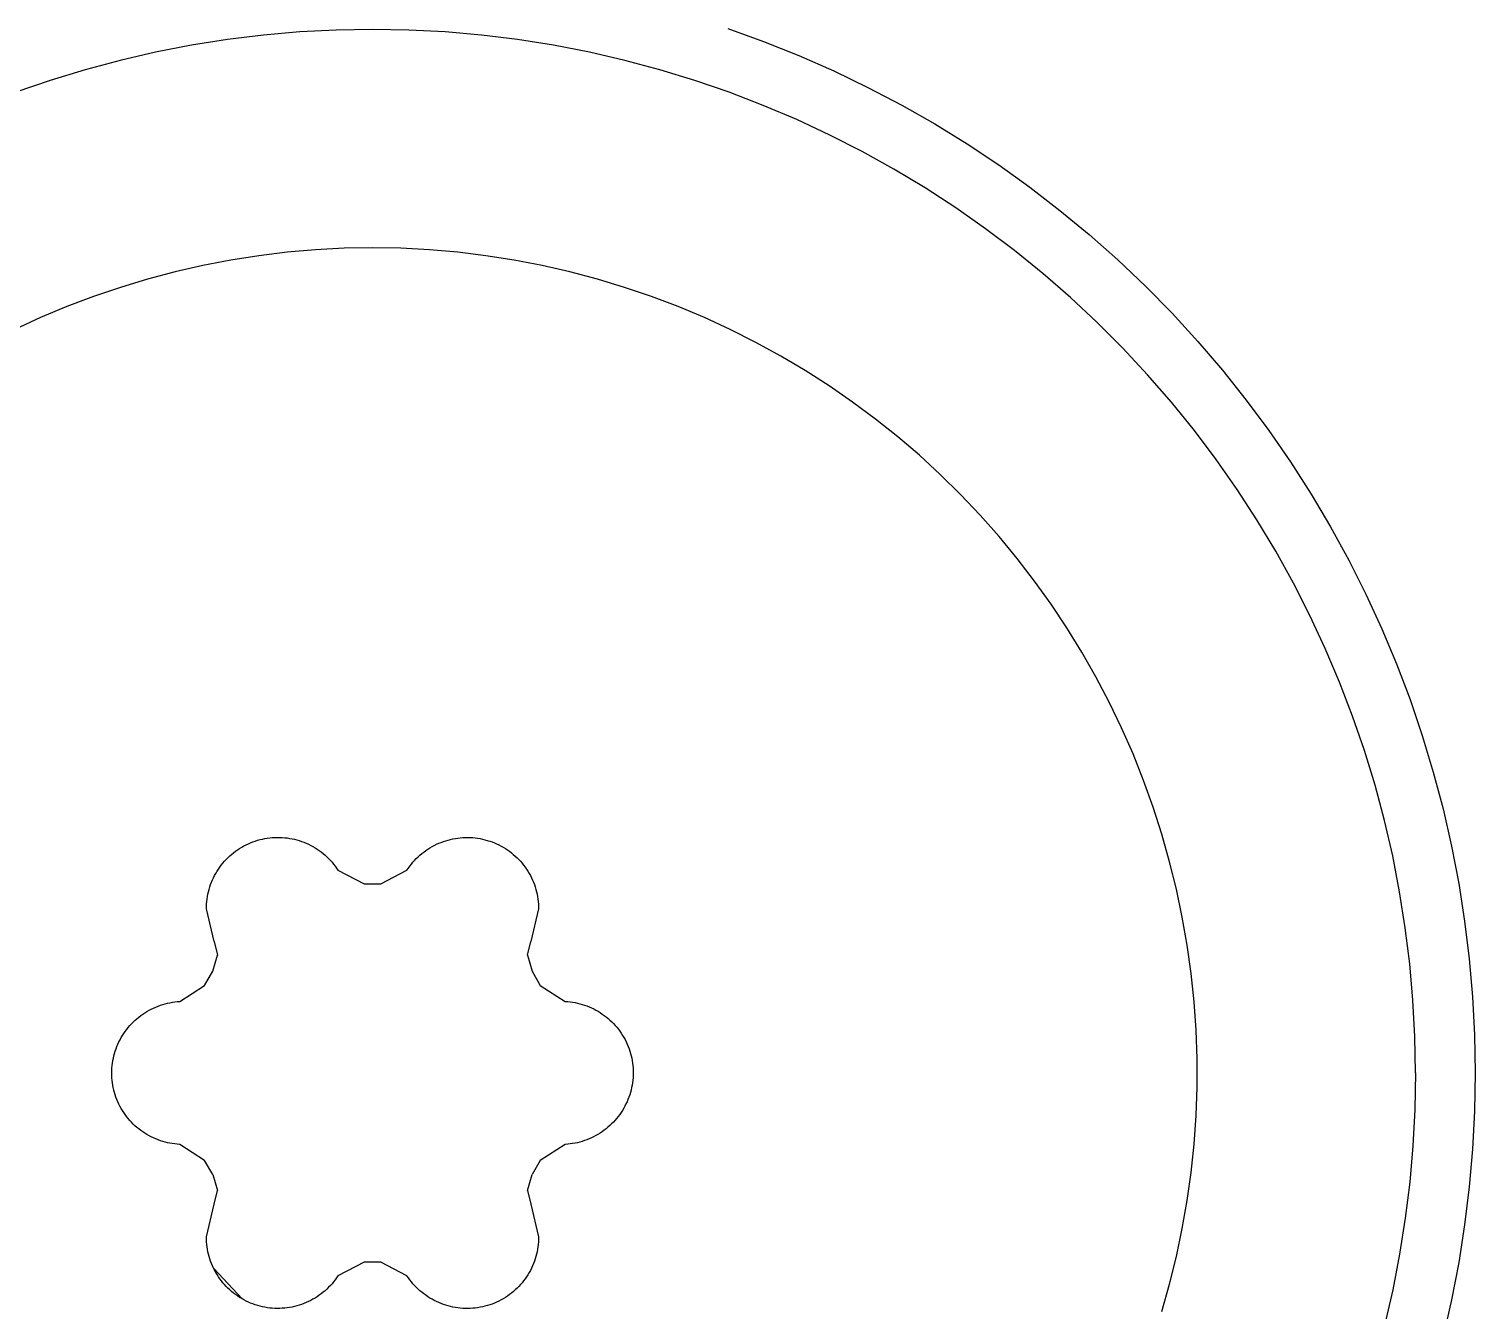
# Model space of a CAD drawing. Header units: millimetres. Extents: x -573 to 3430, y 0 to 3769.
# Drawn here: x 178.886 to 183.739, y 470.177 to 474.474 of the extents above; entities that cross this region are included whole.
import ezdxf

# ---------------------------------------------------------------- set-up
doc = ezdxf.new("R2010")
doc.units = ezdxf.units.MM
doc.layers.add('01 Basic thick', color=7, linetype='Continuous', lineweight=35)

msp = doc.modelspace()

# ---------------------------------------------------------------- linework, layer by layer
at = {"layer": '01 Basic thick', "lineweight": -3}
for p, q in [((179.9168, 474.4699, -368.0535), (179.7948, 474.4635, -368.0535)), ((180.039, 474.4721, -368.0535), (179.9168, 474.4699, -368.0535)), ((180.1611, 474.4699, -368.0535), (180.039, 474.4721, -368.0535)), ((180.2831, 474.4635, -368.0535), (180.1611, 474.4699, -368.0535)), ((181.2309, 474.475, -368.0535), (181.3511, 474.4318, -368.0535)), ((179.5519, 474.438, -368.0535), (179.4312, 474.4189, -368.0535)), ((179.6731, 474.4529, -368.0535), (179.5519, 474.438, -368.0535)), ((179.7948, 474.4635, -368.0535), (179.6731, 474.4529, -368.0535)), ((180.4048, 474.4529, -368.0535), (180.2831, 474.4635, -368.0535)), ((180.5261, 474.438, -368.0535), (180.4048, 474.4529, -368.0535)), ((180.6467, 474.4189, -368.0535), (180.5261, 474.438, -368.0535)), ((181.3511, 474.4318, -368.0535), (181.4697, 474.3844, -368.0535)), ((179.3113, 474.3956, -368.0535), (179.1923, 474.3681, -368.0535)), ((179.4312, 474.4189, -368.0535), (179.3113, 474.3956, -368.0535)), ((180.7667, 474.3956, -368.0535), (180.6467, 474.4189, -368.0535)), ((180.8857, 474.3681, -368.0535), (180.7667, 474.3956, -368.0535)), ((181.4697, 474.3844, -368.0535), (181.5866, 474.333, -368.0535)), ((179.0743, 474.3365, -368.0535), (178.9574, 474.3007, -368.0535)), ((179.1923, 474.3681, -368.0535), (179.0743, 474.3365, -368.0535)), ((181.0037, 474.3365, -368.0535), (180.8857, 474.3681, -368.0535)), ((181.1205, 474.3007, -368.0535), (181.0037, 474.3365, -368.0535)), ((181.5866, 474.333, -368.0535), (181.7017, 474.2776, -368.0535)), ((178.9574, 474.3007, -368.0535), (178.8419, 474.261, -368.0535)), ((181.236, 474.261, -368.0535), (181.1205, 474.3007, -368.0535)), ((181.7017, 474.2776, -368.0535), (181.8148, 474.2182, -368.0535)), ((181.3501, 474.2172, -368.0535), (181.236, 474.261, -368.0535)), ((181.4625, 474.1694, -368.0535), (181.3501, 474.2172, -368.0535)), ((181.8148, 474.2182, -368.0535), (181.9258, 474.155, -368.0535)), ((181.5733, 474.1178, -368.0535), (181.4625, 474.1694, -368.0535)), ((181.9258, 474.155, -368.0535), (182.0345, 474.088, -368.0535)), ((181.6821, 474.0623, -368.0535), (181.5733, 474.1178, -368.0535)), ((182.0345, 474.088, -368.0535), (182.1409, 474.0172, -368.0535)), ((181.789, 474.0031, -368.0535), (181.6821, 474.0623, -368.0535)), ((181.8937, 473.9402, -368.0535), (181.789, 474.0031, -368.0535)), ((182.1409, 474.0172, -368.0535), (182.2447, 473.9429, -368.0535)), ((181.9961, 473.8737, -368.0535), (181.8937, 473.9402, -368.0535)), ((182.2447, 473.9429, -368.0535), (182.3459, 473.8649, -368.0535)), ((182.0962, 473.8036, -368.0535), (181.9961, 473.8737, -368.0535)), ((182.3459, 473.8649, -368.0535), (182.4444, 473.7836, -368.0535)), ((182.1938, 473.7301, -368.0535), (182.0962, 473.8036, -368.0535)), ((182.4444, 473.7836, -368.0535), (182.54, 473.6989, -368.0535)), ((179.5637, 473.6983, -368.0535), (179.4699, 473.6803, -368.0535)), ((179.6581, 473.7131, -368.0535), (179.5637, 473.6983, -368.0535)), ((179.7529, 473.7246, -368.0535), (179.6581, 473.7131, -368.0535)), ((179.8481, 473.7328, -368.0535), (179.7529, 473.7246, -368.0535)), ((179.9435, 473.7378, -368.0535), (179.8481, 473.7328, -368.0535)), ((180.039, 473.7394, -368.0535), (179.9435, 473.7378, -368.0535)), ((180.1345, 473.7378, -368.0535), (180.039, 473.7394, -368.0535)), ((180.2299, 473.7328, -368.0535), (180.1345, 473.7378, -368.0535)), ((180.3251, 473.7246, -368.0535), (180.2299, 473.7328, -368.0535)), ((180.4199, 473.7131, -368.0535), (180.3251, 473.7246, -368.0535)), ((180.5143, 473.6983, -368.0535), (180.4199, 473.7131, -368.0535)), ((180.6081, 473.6803, -368.0535), (180.5143, 473.6983, -368.0535)), ((182.2887, 473.6532, -368.0535), (182.1938, 473.7301, -368.0535)), ((182.54, 473.6989, -368.0535), (182.6326, 473.6109, -368.0535)), ((179.3767, 473.659, -368.0535), (179.2844, 473.6345, -368.0535)), ((179.4699, 473.6803, -368.0535), (179.3767, 473.659, -368.0535)), ((180.7013, 473.659, -368.0535), (180.6081, 473.6803, -368.0535)), ((180.7936, 473.6345, -368.0535), (180.7013, 473.659, -368.0535)), ((182.3809, 473.573, -368.0535), (182.2887, 473.6532, -368.0535)), ((179.1929, 473.6069, -368.0535), (179.1025, 473.5761, -368.0535)), ((179.2844, 473.6345, -368.0535), (179.1929, 473.6069, -368.0535)), ((180.8851, 473.6069, -368.0535), (180.7936, 473.6345, -368.0535)), ((180.9755, 473.5761, -368.0535), (180.8851, 473.6069, -368.0535)), ((182.6326, 473.6109, -368.0535), (182.7222, 473.5198, -368.0535)), ((179.1025, 473.5761, -368.0535), (179.0132, 473.5423, -368.0535)), ((181.0648, 473.5423, -368.0535), (180.9755, 473.5761, -368.0535)), ((182.4702, 473.4897, -368.0535), (182.3809, 473.573, -368.0535)), ((178.9251, 473.5053, -368.0535), (178.8383, 473.4654, -368.0535)), ((179.0132, 473.5423, -368.0535), (178.9251, 473.5053, -368.0535)), ((181.1529, 473.5053, -368.0535), (181.0648, 473.5423, -368.0535)), ((181.2397, 473.4654, -368.0535), (181.1529, 473.5053, -368.0535)), ((182.7222, 473.5198, -368.0535), (182.8085, 473.4257, -368.0535)), ((181.325, 473.4224, -368.0535), (181.2397, 473.4654, -368.0535)), ((182.5566, 473.4033, -368.0535), (182.4702, 473.4897, -368.0535)), ((181.4088, 473.3766, -368.0535), (181.325, 473.4224, -368.0535)), ((182.6399, 473.314, -368.0535), (182.5566, 473.4033, -368.0535)), ((182.8085, 473.4257, -368.0535), (182.8916, 473.3287, -368.0535)), ((181.491, 473.3279, -368.0535), (181.4088, 473.3766, -368.0535)), ((181.5715, 473.2763, -368.0535), (181.491, 473.3279, -368.0535)), ((182.7201, 473.2218, -368.0535), (182.6399, 473.314, -368.0535)), ((182.8916, 473.3287, -368.0535), (182.9712, 473.2288, -368.0535)), ((181.6501, 473.2221, -368.0535), (181.5715, 473.2763, -368.0535)), ((181.7268, 473.1651, -368.0535), (181.6501, 473.2221, -368.0535)), ((182.797, 473.1268, -368.0535), (182.7201, 473.2218, -368.0535)), ((182.9712, 473.2288, -368.0535), (183.0473, 473.1262, -368.0535)), ((181.8015, 473.1056, -368.0535), (181.7268, 473.1651, -368.0535)), ((182.8705, 473.0293, -368.0535), (182.797, 473.1268, -368.0535)), ((183.0473, 473.1262, -368.0535), (183.1199, 473.0211, -368.0535)), ((181.8741, 473.0435, -368.0535), (181.8015, 473.1056, -368.0535)), ((181.9445, 472.9789, -368.0535), (181.8741, 473.0435, -368.0535)), ((182.9406, 472.9292, -368.0535), (182.8705, 473.0293, -368.0535)), ((183.1199, 473.0211, -368.0535), (183.1888, 472.9135, -368.0535)), ((182.0126, 472.9119, -368.0535), (181.9445, 472.9789, -368.0535)), ((183.0071, 472.8268, -368.0535), (182.9406, 472.9292, -368.0535)), ((182.0784, 472.8426, -368.0535), (182.0126, 472.9119, -368.0535)), ((183.1888, 472.9135, -368.0535), (183.2539, 472.8037, -368.0535)), ((182.1417, 472.7711, -368.0535), (182.0784, 472.8426, -368.0535)), ((183.07, 472.722, -368.0535), (183.0071, 472.8268, -368.0535)), ((182.2026, 472.6975, -368.0535), (182.1417, 472.7711, -368.0535)), ((183.2539, 472.8037, -368.0535), (183.3152, 472.6916, -368.0535)), ((183.1293, 472.6152, -368.0535), (183.07, 472.722, -368.0535)), ((182.2608, 472.6218, -368.0535), (182.2026, 472.6975, -368.0535)), ((183.3152, 472.6916, -368.0535), (183.3726, 472.5775, -368.0535)), ((182.3165, 472.5441, -368.0535), (182.2608, 472.6218, -368.0535)), ((183.1847, 472.5063, -368.0535), (183.1293, 472.6152, -368.0535)), ((183.3726, 472.5775, -368.0535), (183.426, 472.4615, -368.0535)), ((182.3694, 472.4646, -368.0535), (182.3165, 472.5441, -368.0535)), ((183.2364, 472.3956, -368.0535), (183.1847, 472.5063, -368.0535)), ((182.4195, 472.3832, -368.0535), (182.3694, 472.4646, -368.0535)), ((183.426, 472.4615, -368.0535), (183.4754, 472.3437, -368.0535)), ((182.4668, 472.3002, -368.0535), (182.4195, 472.3832, -368.0535)), ((183.2841, 472.2832, -368.0535), (183.2364, 472.3956, -368.0535)), ((183.4754, 472.3437, -368.0535), (183.5207, 472.2242, -368.0535)), ((182.5112, 472.2156, -368.0535), (182.4668, 472.3002, -368.0535)), ((183.3279, 472.1691, -368.0535), (183.2841, 472.2832, -368.0535)), ((182.5526, 472.1296, -368.0535), (182.5112, 472.2156, -368.0535)), ((183.5207, 472.2242, -368.0535), (183.5619, 472.1033, -368.0535)), ((183.3676, 472.0536, -368.0535), (183.3279, 472.1691, -368.0535)), ((182.5911, 472.0421, -368.0535), (182.5526, 472.1296, -368.0535)), ((183.5619, 472.1033, -368.0535), (183.5988, 471.981, -368.0535)), ((182.6265, 471.9534, -368.0535), (182.5911, 472.0421, -368.0535)), ((183.4034, 471.9368, -368.0535), (183.3676, 472.0536, -368.0535)), ((182.6588, 471.8635, -368.0535), (182.6265, 471.9534, -368.0535)), ((183.5988, 471.981, -368.0535), (183.6315, 471.8576, -368.0535)), ((183.435, 471.8188, -368.0535), (183.4034, 471.9368, -368.0535)), ((182.688, 471.7725, -368.0535), (182.6588, 471.8635, -368.0535)), ((183.6315, 471.8576, -368.0535), (183.6599, 471.733, -368.0535)), ((183.4625, 471.6998, -368.0535), (183.435, 471.8188, -368.0535)), ((179.6456, 471.7499, -368.0535), (179.6536, 471.7524, -368.0535)), ((179.6536, 471.7524, -368.0535), (179.6616, 471.7546, -368.0535)), ((179.6616, 471.7546, -368.0535), (179.6697, 471.7565, -368.0535)), ((179.6697, 471.7565, -368.0535), (179.6779, 471.7582, -368.0535)), ((179.6779, 471.7582, -368.0535), (179.6861, 471.7596, -368.0535)), ((179.6861, 471.7596, -368.0535), (179.6944, 471.7606, -368.0535)), ((179.6944, 471.7606, -368.0535), (179.7027, 471.7614, -368.0535)), ((179.7027, 471.7614, -368.0535), (179.711, 471.7619, -368.0535)), ((179.711, 471.7619, -368.0535), (179.7193, 471.7622, -368.0535)), ((179.7193, 471.7622, -368.0535), (179.7277, 471.7621, -368.0535)), ((179.7277, 471.7621, -368.0535), (179.736, 471.7617, -368.0535)), ((179.736, 471.7617, -368.0535), (179.7443, 471.7611, -368.0535)), ((179.7443, 471.7611, -368.0535), (179.7526, 471.7601, -368.0535)), ((179.7526, 471.7601, -368.0535), (179.7608, 471.7589, -368.0535)), ((179.7608, 471.7589, -368.0535), (179.769, 471.7574, -368.0535)), ((179.769, 471.7574, -368.0535), (179.7772, 471.7556, -368.0535)), ((179.7772, 471.7556, -368.0535), (179.7852, 471.7535, -368.0535)), ((179.7852, 471.7535, -368.0535), (179.7932, 471.7512, -368.0535)), ((179.7932, 471.7512, -368.0535), (179.8011, 471.7485, -368.0535)), ((180.2769, 471.7484, -368.0535), (180.2848, 471.751, -368.0535)), ((180.2848, 471.751, -368.0535), (180.2928, 471.7533, -368.0535)), ((180.2928, 471.7533, -368.0535), (180.3008, 471.7554, -368.0535)), ((180.3008, 471.7554, -368.0535), (180.309, 471.7572, -368.0535)), ((180.309, 471.7572, -368.0535), (180.3172, 471.7587, -368.0535)), ((180.3172, 471.7587, -368.0535), (180.3254, 471.7599, -368.0535)), ((180.3254, 471.7599, -368.0535), (180.3337, 471.7609, -368.0535)), ((180.3337, 471.7609, -368.0535), (180.342, 471.7615, -368.0535)), ((180.342, 471.7615, -368.0535), (180.3503, 471.7619, -368.0535)), ((180.3503, 471.7619, -368.0535), (180.3586, 471.7619, -368.0535)), ((180.3586, 471.7619, -368.0535), (180.367, 471.7617, -368.0535)), ((180.367, 471.7617, -368.0535), (180.3753, 471.7612, -368.0535)), ((180.3753, 471.7612, -368.0535), (180.3836, 471.7604, -368.0535)), ((180.3836, 471.7604, -368.0535), (180.3918, 471.7593, -368.0535)), ((180.3918, 471.7593, -368.0535), (180.4, 471.758, -368.0535)), ((180.4, 471.758, -368.0535), (180.4082, 471.7563, -368.0535)), ((180.4082, 471.7563, -368.0535), (180.4163, 471.7544, -368.0535)), ((180.4163, 471.7544, -368.0535), (180.4243, 471.7522, -368.0535)), ((180.4243, 471.7522, -368.0535), (180.4323, 471.7497, -368.0535)), ((182.7141, 471.6806, -368.0535), (182.688, 471.7725, -368.0535)), ((179.56, 471.6997, -368.0535), (179.5662, 471.7052, -368.0535)), ((179.5662, 471.7052, -368.0535), (179.5727, 471.7105, -368.0535)), ((179.5727, 471.7105, -368.0535), (179.5793, 471.7155, -368.0535)), ((179.5793, 471.7155, -368.0535), (179.5861, 471.7204, -368.0535)), ((179.5861, 471.7204, -368.0535), (179.5931, 471.7249, -368.0535)), ((179.5931, 471.7249, -368.0535), (179.6002, 471.7293, -368.0535)), ((179.6002, 471.7293, -368.0535), (179.6074, 471.7334, -368.0535)), ((179.6074, 471.7334, -368.0535), (179.6148, 471.7372, -368.0535)), ((179.6148, 471.7372, -368.0535), (179.6224, 471.7408, -368.0535)), ((179.6224, 471.7408, -368.0535), (179.63, 471.7441, -368.0535)), ((179.63, 471.7441, -368.0535), (179.6378, 471.7471, -368.0535)), ((179.6378, 471.7471, -368.0535), (179.6456, 471.7499, -368.0535)), ((179.8011, 471.7485, -368.0535), (179.8089, 471.7456, -368.0535)), ((179.8089, 471.7456, -368.0535), (179.8166, 471.7425, -368.0535)), ((179.8166, 471.7425, -368.0535), (179.8242, 471.739, -368.0535)), ((179.8242, 471.739, -368.0535), (179.8317, 471.7353, -368.0535)), ((179.8317, 471.7353, -368.0535), (179.839, 471.7314, -368.0535)), ((179.839, 471.7314, -368.0535), (179.8462, 471.7272, -368.0535)), ((179.8462, 471.7272, -368.0535), (179.8533, 471.7227, -368.0535)), ((179.8533, 471.7227, -368.0535), (179.8601, 471.718, -368.0535)), ((179.8601, 471.718, -368.0535), (179.8669, 471.7131, -368.0535)), ((179.8669, 471.7131, -368.0535), (179.8734, 471.7079, -368.0535)), ((179.8734, 471.7079, -368.0535), (179.8798, 471.7025, -368.0535)), ((179.8798, 471.7025, -368.0535), (179.8859, 471.6969, -368.0535)), ((180.1921, 471.6968, -368.0535), (180.1983, 471.7024, -368.0535)), ((180.1983, 471.7024, -368.0535), (180.2046, 471.7078, -368.0535)), ((180.2046, 471.7078, -368.0535), (180.2111, 471.713, -368.0535)), ((180.2111, 471.713, -368.0535), (180.2179, 471.7179, -368.0535)), ((180.2179, 471.7179, -368.0535), (180.2247, 471.7226, -368.0535)), ((180.2247, 471.7226, -368.0535), (180.2318, 471.727, -368.0535)), ((180.2318, 471.727, -368.0535), (180.239, 471.7312, -368.0535)), ((180.239, 471.7312, -368.0535), (180.2463, 471.7352, -368.0535)), ((180.2463, 471.7352, -368.0535), (180.2538, 471.7389, -368.0535)), ((180.2538, 471.7389, -368.0535), (180.2614, 471.7423, -368.0535)), ((180.2614, 471.7423, -368.0535), (180.2691, 471.7455, -368.0535)), ((180.2691, 471.7455, -368.0535), (180.2769, 471.7484, -368.0535)), ((180.4323, 471.7497, -368.0535), (180.4401, 471.7469, -368.0535)), ((180.4401, 471.7469, -368.0535), (180.4479, 471.7439, -368.0535)), ((180.4479, 471.7439, -368.0535), (180.4555, 471.7406, -368.0535)), ((180.4555, 471.7406, -368.0535), (180.463, 471.737, -368.0535)), ((180.463, 471.737, -368.0535), (180.4704, 471.7332, -368.0535)), ((180.4704, 471.7332, -368.0535), (180.4777, 471.7291, -368.0535)), ((180.4777, 471.7291, -368.0535), (180.4848, 471.7248, -368.0535)), ((180.4848, 471.7248, -368.0535), (180.4918, 471.7202, -368.0535)), ((180.4918, 471.7202, -368.0535), (180.4986, 471.7154, -368.0535)), ((180.4986, 471.7154, -368.0535), (180.5052, 471.7103, -368.0535)), ((180.5052, 471.7103, -368.0535), (180.5116, 471.705, -368.0535)), ((180.5116, 471.705, -368.0535), (180.5179, 471.6996, -368.0535)), ((183.6599, 471.733, -368.0535), (183.684, 471.6076, -368.0535)), ((179.5175, 471.6486, -368.0535), (179.522, 471.6556, -368.0535)), ((179.522, 471.6556, -368.0535), (179.5267, 471.6625, -368.0535)), ((179.5267, 471.6625, -368.0535), (179.5317, 471.6691, -368.0535)), ((179.5317, 471.6691, -368.0535), (179.5369, 471.6756, -368.0535)), ((179.5369, 471.6756, -368.0535), (179.5424, 471.682, -368.0535)), ((179.5424, 471.682, -368.0535), (179.548, 471.6881, -368.0535)), ((179.548, 471.6881, -368.0535), (179.5539, 471.694, -368.0535)), ((179.5539, 471.694, -368.0535), (179.56, 471.6997, -368.0535)), ((179.8859, 471.6969, -368.0535), (179.8919, 471.6911, -368.0535)), ((179.8919, 471.6911, -368.0535), (179.8976, 471.6851, -368.0535)), ((179.8976, 471.6851, -368.0535), (179.9032, 471.6788, -368.0535)), ((179.9032, 471.6788, -368.0535), (179.9085, 471.6724, -368.0535)), ((179.9085, 471.6724, -368.0535), (179.9136, 471.6658, -368.0535)), ((179.9136, 471.6658, -368.0535), (179.9185, 471.6591, -368.0535)), ((179.9185, 471.6591, -368.0535), (179.9231, 471.6522, -368.0535)), ((180.1548, 471.6522, -368.0535), (180.1595, 471.6591, -368.0535)), ((180.1595, 471.6591, -368.0535), (180.1644, 471.6658, -368.0535)), ((180.1644, 471.6658, -368.0535), (180.1695, 471.6724, -368.0535)), ((180.1695, 471.6724, -368.0535), (180.1748, 471.6788, -368.0535)), ((180.1748, 471.6788, -368.0535), (180.1804, 471.685, -368.0535)), ((180.1804, 471.685, -368.0535), (180.1861, 471.691, -368.0535)), ((180.1861, 471.691, -368.0535), (180.1921, 471.6968, -368.0535)), ((180.5179, 471.6996, -368.0535), (180.524, 471.6938, -368.0535)), ((180.524, 471.6938, -368.0535), (180.5298, 471.6879, -368.0535)), ((180.5298, 471.6879, -368.0535), (180.5355, 471.6818, -368.0535)), ((180.5355, 471.6818, -368.0535), (180.5409, 471.6755, -368.0535)), ((180.5409, 471.6755, -368.0535), (180.5461, 471.669, -368.0535)), ((180.5461, 471.669, -368.0535), (180.5511, 471.6623, -368.0535)), ((180.5511, 471.6623, -368.0535), (180.5559, 471.6555, -368.0535)), ((180.5559, 471.6555, -368.0535), (180.5604, 471.6485, -368.0535)), ((182.7369, 471.5879, -368.0535), (182.7141, 471.6806, -368.0535)), ((183.4858, 471.5798, -368.0535), (183.4625, 471.6998, -368.0535)), ((179.4957, 471.6037, -368.0535), (179.4987, 471.6115, -368.0535)), ((179.4987, 471.6115, -368.0535), (179.5019, 471.6192, -368.0535)), ((179.5019, 471.6192, -368.0535), (179.5054, 471.6267, -368.0535)), ((179.5054, 471.6267, -368.0535), (179.5092, 471.6342, -368.0535)), ((179.5092, 471.6342, -368.0535), (179.5132, 471.6415, -368.0535)), ((179.5132, 471.6415, -368.0535), (179.5175, 471.6486, -368.0535)), ((179.9231, 471.6522, -368.0535), (180.0115, 471.6065, -368.0535)), ((180.0115, 471.6065, -368.0535), (180.0665, 471.6065, -368.0535)), ((180.0665, 471.6065, -368.0535), (180.1548, 471.6522, -368.0535)), ((180.5604, 471.6485, -368.0535), (180.5647, 471.6414, -368.0535)), ((180.5647, 471.6414, -368.0535), (180.5687, 471.6341, -368.0535)), ((180.5687, 471.6341, -368.0535), (180.5725, 471.6266, -368.0535)), ((180.5725, 471.6266, -368.0535), (180.576, 471.6191, -368.0535)), ((180.576, 471.6191, -368.0535), (180.5792, 471.6114, -368.0535)), ((180.5792, 471.6114, -368.0535), (180.5822, 471.6036, -368.0535)), ((183.684, 471.6076, -368.0535), (183.7038, 471.4814, -368.0535)), ((179.4838, 471.5552, -368.0535), (179.4851, 471.5635, -368.0535)), ((179.4851, 471.5635, -368.0535), (179.4866, 471.5716, -368.0535)), ((179.4866, 471.5716, -368.0535), (179.4885, 471.5798, -368.0535)), ((179.4885, 471.5798, -368.0535), (179.4906, 471.5878, -368.0535)), ((179.4906, 471.5878, -368.0535), (179.493, 471.5958, -368.0535)), ((179.493, 471.5958, -368.0535), (179.4957, 471.6037, -368.0535)), ((180.5822, 471.6036, -368.0535), (180.5849, 471.5957, -368.0535)), ((180.5849, 471.5957, -368.0535), (180.5873, 471.5878, -368.0535)), ((180.5873, 471.5878, -368.0535), (180.5894, 471.5797, -368.0535)), ((180.5894, 471.5797, -368.0535), (180.5913, 471.5716, -368.0535)), ((180.5913, 471.5716, -368.0535), (180.5929, 471.5634, -368.0535)), ((180.5929, 471.5634, -368.0535), (180.5942, 471.5552, -368.0535)), ((182.7566, 471.4944, -368.0535), (182.7369, 471.5879, -368.0535)), ((183.5049, 471.4592, -368.0535), (183.4858, 471.5798, -368.0535)), ((179.4815, 471.522, -368.0535), (179.4816, 471.5303, -368.0535)), ((179.508, 471.4124, -368.0535), (179.4815, 471.522, -368.0535)), ((179.4816, 471.5303, -368.0535), (179.4821, 471.5387, -368.0535)), ((179.4821, 471.5387, -368.0535), (179.4828, 471.547, -368.0535)), ((179.4828, 471.547, -368.0535), (179.4838, 471.5552, -368.0535)), ((180.5965, 471.522, -368.0535), (180.57, 471.4124, -368.0535)), ((180.5942, 471.5552, -368.0535), (180.5952, 471.5469, -368.0535)), ((180.5952, 471.5469, -368.0535), (180.5959, 471.5386, -368.0535)), ((180.5959, 471.5386, -368.0535), (180.5963, 471.5303, -368.0535)), ((180.5963, 471.5303, -368.0535), (180.5965, 471.522, -368.0535)), ((182.773, 471.4003, -368.0535), (182.7566, 471.4944, -368.0535)), ((183.7038, 471.4814, -368.0535), (183.7192, 471.3546, -368.0535)), ((179.508, 471.4124, -368.0535), (179.519, 471.3668, -368.0535)), ((180.559, 471.3668, -368.0535), (180.57, 471.4124, -368.0535)), ((183.5198, 471.3379, -368.0535), (183.5049, 471.4592, -368.0535)), ((179.5033, 471.3131, -368.0535), (179.519, 471.3668, -368.0535)), ((180.559, 471.3668, -368.0535), (180.5746, 471.3131, -368.0535)), ((182.7862, 471.3056, -368.0535), (182.773, 471.4003, -368.0535)), ((183.5305, 471.2162, -368.0535), (183.5198, 471.3379, -368.0535)), ((183.7192, 471.3546, -368.0535), (183.7302, 471.2274, -368.0535)), ((179.3921, 471.2118, -368.0535), (179.4758, 471.2655, -368.0535)), ((179.4758, 471.2655, -368.0535), (179.5033, 471.3131, -368.0535)), ((180.5746, 471.3131, -368.0535), (180.6022, 471.2655, -368.0535)), ((180.6022, 471.2655, -368.0535), (180.6859, 471.2118, -368.0535)), ((182.796, 471.2106, -368.0535), (182.7862, 471.3056, -368.0535)), ((183.7302, 471.2274, -368.0535), (183.7368, 471.0998, -368.0535)), ((179.2616, 471.1645, -368.0535), (179.2683, 471.1693, -368.0535)), ((179.2683, 471.1693, -368.0535), (179.2752, 471.1739, -368.0535)), ((179.2752, 471.1739, -368.0535), (179.2823, 471.1782, -368.0535)), ((179.2823, 471.1782, -368.0535), (179.2895, 471.1823, -368.0535)), ((179.2895, 471.1823, -368.0535), (179.2968, 471.1862, -368.0535)), ((179.2968, 471.1862, -368.0535), (179.3042, 471.1898, -368.0535)), ((179.3042, 471.1898, -368.0535), (179.3118, 471.1932, -368.0535)), ((179.3118, 471.1932, -368.0535), (179.3195, 471.1962, -368.0535)), ((179.3195, 471.1962, -368.0535), (179.3273, 471.1991, -368.0535)), ((179.3273, 471.1991, -368.0535), (179.3352, 471.2016, -368.0535)), ((179.3352, 471.2016, -368.0535), (179.3431, 471.2039, -368.0535)), ((179.3431, 471.2039, -368.0535), (179.3512, 471.2059, -368.0535)), ((179.3512, 471.2059, -368.0535), (179.3593, 471.2076, -368.0535)), ((179.3593, 471.2076, -368.0535), (179.3674, 471.2091, -368.0535)), ((179.3674, 471.2091, -368.0535), (179.3756, 471.2103, -368.0535)), ((179.3756, 471.2103, -368.0535), (179.3838, 471.2112, -368.0535)), ((179.3838, 471.2112, -368.0535), (179.3921, 471.2118, -368.0535)), ((180.6859, 471.2118, -368.0535), (180.6942, 471.2112, -368.0535)), ((180.6942, 471.2112, -368.0535), (180.7024, 471.2104, -368.0535)), ((180.7024, 471.2104, -368.0535), (180.7106, 471.2092, -368.0535)), ((180.7106, 471.2092, -368.0535), (180.7188, 471.2078, -368.0535)), ((180.7188, 471.2078, -368.0535), (180.7269, 471.2061, -368.0535)), ((180.7269, 471.2061, -368.0535), (180.735, 471.2042, -368.0535)), ((180.735, 471.2042, -368.0535), (180.743, 471.2019, -368.0535)), ((180.743, 471.2019, -368.0535), (180.7509, 471.1994, -368.0535)), ((180.7509, 471.1994, -368.0535), (180.7587, 471.1966, -368.0535)), ((180.7587, 471.1966, -368.0535), (180.7664, 471.1935, -368.0535)), ((180.7664, 471.1935, -368.0535), (180.774, 471.1902, -368.0535)), ((180.774, 471.1902, -368.0535), (180.7815, 471.1866, -368.0535)), ((180.7815, 471.1866, -368.0535), (180.7888, 471.1828, -368.0535)), ((180.7888, 471.1828, -368.0535), (180.796, 471.1787, -368.0535)), ((180.796, 471.1787, -368.0535), (180.8031, 471.1743, -368.0535)), ((180.8031, 471.1743, -368.0535), (180.81, 471.1697, -368.0535)), ((180.81, 471.1697, -368.0535), (180.8168, 471.1649, -368.0535)), ((182.8026, 471.1153, -368.0535), (182.796, 471.2106, -368.0535)), ((183.5369, 471.0942, -368.0535), (183.5305, 471.2162, -368.0535)), ((179.2145, 471.1182, -368.0535), (179.2196, 471.1247, -368.0535)), ((179.2196, 471.1247, -368.0535), (179.225, 471.1309, -368.0535)), ((179.225, 471.1309, -368.0535), (179.2306, 471.137, -368.0535)), ((179.2306, 471.137, -368.0535), (179.2364, 471.1429, -368.0535)), ((179.2364, 471.1429, -368.0535), (179.2424, 471.1486, -368.0535)), ((179.2424, 471.1486, -368.0535), (179.2486, 471.1541, -368.0535)), ((179.2486, 471.1541, -368.0535), (179.255, 471.1594, -368.0535)), ((179.255, 471.1594, -368.0535), (179.2616, 471.1645, -368.0535)), ((180.8168, 471.1649, -368.0535), (180.8233, 471.1599, -368.0535)), ((180.8233, 471.1599, -368.0535), (180.8297, 471.1546, -368.0535)), ((180.8297, 471.1546, -368.0535), (180.836, 471.1491, -368.0535)), ((180.836, 471.1491, -368.0535), (180.842, 471.1434, -368.0535)), ((180.842, 471.1434, -368.0535), (180.8478, 471.1375, -368.0535)), ((180.8478, 471.1375, -368.0535), (180.8534, 471.1314, -368.0535)), ((180.8534, 471.1314, -368.0535), (180.8588, 471.1251, -368.0535)), ((180.8588, 471.1251, -368.0535), (180.864, 471.1186, -368.0535)), ((179.1848, 471.0685, -368.0535), (179.1883, 471.076, -368.0535)), ((179.1883, 471.076, -368.0535), (179.1921, 471.0834, -368.0535)), ((179.1921, 471.0834, -368.0535), (179.1961, 471.0907, -368.0535)), ((179.1961, 471.0907, -368.0535), (179.2003, 471.0978, -368.0535)), ((179.2003, 471.0978, -368.0535), (179.2048, 471.1048, -368.0535)), ((179.2048, 471.1048, -368.0535), (179.2095, 471.1116, -368.0535)), ((179.2095, 471.1116, -368.0535), (179.2145, 471.1182, -368.0535)), ((180.864, 471.1186, -368.0535), (180.869, 471.1119, -368.0535)), ((180.869, 471.1119, -368.0535), (180.8737, 471.1051, -368.0535)), ((180.8737, 471.1051, -368.0535), (180.8782, 471.0981, -368.0535)), ((180.8782, 471.0981, -368.0535), (180.8824, 471.091, -368.0535)), ((180.8824, 471.091, -368.0535), (180.8864, 471.0837, -368.0535)), ((180.8864, 471.0837, -368.0535), (180.8901, 471.0763, -368.0535)), ((180.8901, 471.0763, -368.0535), (180.8936, 471.0688, -368.0535)), ((182.8059, 471.0198, -368.0535), (182.8026, 471.1153, -368.0535)), ((183.539, 470.9721, -368.0535), (183.5369, 471.0942, -368.0535)), ((183.7368, 471.0998, -368.0535), (183.739, 470.9721, -368.0535)), ((179.1694, 471.0214, -368.0535), (179.1713, 471.0294, -368.0535)), ((179.1713, 471.0294, -368.0535), (179.1735, 471.0374, -368.0535)), ((179.1735, 471.0374, -368.0535), (179.1759, 471.0454, -368.0535)), ((179.1759, 471.0454, -368.0535), (179.1786, 471.0532, -368.0535)), ((179.1786, 471.0532, -368.0535), (179.1816, 471.0609, -368.0535)), ((179.1816, 471.0609, -368.0535), (179.1848, 471.0685, -368.0535)), ((180.8936, 471.0688, -368.0535), (180.8968, 471.0611, -368.0535)), ((180.8968, 471.0611, -368.0535), (180.8998, 471.0534, -368.0535)), ((180.8998, 471.0534, -368.0535), (180.9024, 471.0455, -368.0535)), ((180.9024, 471.0455, -368.0535), (180.9048, 471.0376, -368.0535)), ((180.9048, 471.0376, -368.0535), (180.907, 471.0296, -368.0535)), ((180.907, 471.0296, -368.0535), (180.9088, 471.0215, -368.0535)), ((179.164, 470.9721, -368.0535), (179.1642, 470.9804, -368.0535)), ((179.1642, 470.9804, -368.0535), (179.1647, 470.9886, -368.0535)), ((179.1647, 470.9886, -368.0535), (179.1654, 470.9969, -368.0535)), ((179.1654, 470.9969, -368.0535), (179.1665, 471.0051, -368.0535)), ((179.1665, 471.0051, -368.0535), (179.1678, 471.0133, -368.0535)), ((179.1678, 471.0133, -368.0535), (179.1694, 471.0214, -368.0535)), ((180.9088, 471.0215, -368.0535), (180.9104, 471.0133, -368.0535)), ((180.9104, 471.0133, -368.0535), (180.9117, 471.0052, -368.0535)), ((180.9117, 471.0052, -368.0535), (180.9127, 470.9969, -368.0535)), ((180.9127, 470.9969, -368.0535), (180.9134, 470.9887, -368.0535)), ((180.9134, 470.9887, -368.0535), (180.9138, 470.9804, -368.0535)), ((180.9138, 470.9804, -368.0535), (180.914, 470.9721, -368.0535)), ((182.8059, 470.9243, -368.0535), (182.8059, 471.0198, -368.0535)), ((179.1641, 470.9638, -368.0535), (179.164, 470.9721, -368.0535)), ((179.1646, 470.9555, -368.0535), (179.1641, 470.9638, -368.0535)), ((179.1653, 470.9472, -368.0535), (179.1646, 470.9555, -368.0535)), ((179.1663, 470.939, -368.0535), (179.1653, 470.9472, -368.0535)), ((179.1676, 470.9308, -368.0535), (179.1663, 470.939, -368.0535)), ((179.1692, 470.9227, -368.0535), (179.1676, 470.9308, -368.0535)), ((180.9102, 470.9309, -368.0535), (180.9085, 470.9228, -368.0535)), ((180.9115, 470.9391, -368.0535), (180.9102, 470.9309, -368.0535)), ((180.9125, 470.9473, -368.0535), (180.9115, 470.9391, -368.0535)), ((180.9133, 470.9555, -368.0535), (180.9125, 470.9473, -368.0535)), ((180.9138, 470.9638, -368.0535), (180.9133, 470.9555, -368.0535)), ((180.914, 470.9721, -368.0535), (180.9138, 470.9638, -368.0535)), ((183.539, 470.9721, -368.0535), (183.5369, 470.8499, -368.0535)), ((183.739, 470.9721, -368.0535), (183.7368, 470.8444, -368.0535)), ((179.171, 470.9146, -368.0535), (179.1692, 470.9227, -368.0535)), ((179.1731, 470.9066, -368.0535), (179.171, 470.9146, -368.0535)), ((179.1755, 470.8986, -368.0535), (179.1731, 470.9066, -368.0535)), ((179.1782, 470.8908, -368.0535), (179.1755, 470.8986, -368.0535)), ((179.1812, 470.883, -368.0535), (179.1782, 470.8908, -368.0535)), ((179.1844, 470.8754, -368.0535), (179.1812, 470.883, -368.0535)), ((180.8964, 470.8832, -368.0535), (180.8932, 470.8756, -368.0535)), ((180.8994, 470.891, -368.0535), (180.8964, 470.8832, -368.0535)), ((180.9021, 470.8988, -368.0535), (180.8994, 470.891, -368.0535)), ((180.9045, 470.9067, -368.0535), (180.9021, 470.8988, -368.0535)), ((180.9067, 470.9147, -368.0535), (180.9045, 470.9067, -368.0535)), ((180.9085, 470.9228, -368.0535), (180.9067, 470.9147, -368.0535)), ((182.8026, 470.8288, -368.0535), (182.8059, 470.9243, -368.0535)), ((179.1879, 470.8678, -368.0535), (179.1844, 470.8754, -368.0535)), ((179.1916, 470.8604, -368.0535), (179.1879, 470.8678, -368.0535)), ((179.1956, 470.8531, -368.0535), (179.1916, 470.8604, -368.0535)), ((179.1998, 470.846, -368.0535), (179.1956, 470.8531, -368.0535)), ((179.2043, 470.839, -368.0535), (179.1998, 470.846, -368.0535)), ((179.209, 470.8322, -368.0535), (179.2043, 470.839, -368.0535)), ((179.214, 470.8256, -368.0535), (179.209, 470.8322, -368.0535)), ((180.8685, 470.8326, -368.0535), (180.8635, 470.8259, -368.0535)), ((180.8732, 470.8394, -368.0535), (180.8685, 470.8326, -368.0535)), ((180.8777, 470.8464, -368.0535), (180.8732, 470.8394, -368.0535)), ((180.8819, 470.8535, -368.0535), (180.8777, 470.8464, -368.0535)), ((180.8859, 470.8607, -368.0535), (180.8819, 470.8535, -368.0535)), ((180.8897, 470.8681, -368.0535), (180.8859, 470.8607, -368.0535)), ((180.8932, 470.8756, -368.0535), (180.8897, 470.8681, -368.0535)), ((182.796, 470.7335, -368.0535), (182.8026, 470.8288, -368.0535)), ((183.5369, 470.8499, -368.0535), (183.5305, 470.7279, -368.0535)), ((183.7368, 470.8444, -368.0535), (183.7302, 470.7168, -368.0535)), ((179.2192, 470.8191, -368.0535), (179.214, 470.8256, -368.0535)), ((179.2246, 470.8128, -368.0535), (179.2192, 470.8191, -368.0535)), ((179.2302, 470.8067, -368.0535), (179.2246, 470.8128, -368.0535)), ((179.236, 470.8008, -368.0535), (179.2302, 470.8067, -368.0535)), ((179.242, 470.7951, -368.0535), (179.236, 470.8008, -368.0535)), ((179.2482, 470.7896, -368.0535), (179.242, 470.7951, -368.0535)), ((179.2546, 470.7843, -368.0535), (179.2482, 470.7896, -368.0535)), ((179.2612, 470.7792, -368.0535), (179.2546, 470.7843, -368.0535)), ((180.8229, 470.7847, -368.0535), (180.8164, 470.7797, -368.0535)), ((180.8293, 470.79, -368.0535), (180.8229, 470.7847, -368.0535)), ((180.8355, 470.7955, -368.0535), (180.8293, 470.79, -368.0535)), ((180.8415, 470.8012, -368.0535), (180.8355, 470.7955, -368.0535)), ((180.8473, 470.8071, -368.0535), (180.8415, 470.8012, -368.0535)), ((180.853, 470.8132, -368.0535), (180.8473, 470.8071, -368.0535)), ((180.8583, 470.8195, -368.0535), (180.853, 470.8132, -368.0535)), ((180.8635, 470.8259, -368.0535), (180.8583, 470.8195, -368.0535)), ((179.268, 470.7744, -368.0535), (179.2612, 470.7792, -368.0535)), ((179.2749, 470.7698, -368.0535), (179.268, 470.7744, -368.0535)), ((179.2819, 470.7655, -368.0535), (179.2749, 470.7698, -368.0535)), ((179.2892, 470.7614, -368.0535), (179.2819, 470.7655, -368.0535)), ((179.2965, 470.7575, -368.0535), (179.2892, 470.7614, -368.0535)), ((179.304, 470.7539, -368.0535), (179.2965, 470.7575, -368.0535)), ((179.3116, 470.7506, -368.0535), (179.304, 470.7539, -368.0535)), ((179.3193, 470.7476, -368.0535), (179.3116, 470.7506, -368.0535)), ((179.3271, 470.7448, -368.0535), (179.3193, 470.7476, -368.0535)), ((179.335, 470.7422, -368.0535), (179.3271, 470.7448, -368.0535)), ((179.343, 470.74, -368.0535), (179.335, 470.7422, -368.0535)), ((179.3511, 470.738, -368.0535), (179.343, 470.74, -368.0535)), ((179.3592, 470.7363, -368.0535), (179.3511, 470.738, -368.0535)), ((179.3673, 470.7349, -368.0535), (179.3592, 470.7363, -368.0535)), ((179.3756, 470.7338, -368.0535), (179.3673, 470.7349, -368.0535)), ((179.3838, 470.7329, -368.0535), (179.3756, 470.7338, -368.0535)), ((179.3921, 470.7324, -368.0535), (179.3838, 470.7329, -368.0535)), ((179.4758, 470.6787, -368.0535), (179.3921, 470.7324, -368.0535)), ((180.6859, 470.7324, -368.0535), (180.6022, 470.6787, -368.0535)), ((180.6941, 470.733, -368.0535), (180.6859, 470.7324, -368.0535)), ((180.7024, 470.7339, -368.0535), (180.6941, 470.733, -368.0535)), ((180.7106, 470.735, -368.0535), (180.7024, 470.7339, -368.0535)), ((180.7187, 470.7365, -368.0535), (180.7106, 470.735, -368.0535)), ((180.7268, 470.7382, -368.0535), (180.7187, 470.7365, -368.0535)), ((180.7349, 470.7402, -368.0535), (180.7268, 470.7382, -368.0535)), ((180.7428, 470.7425, -368.0535), (180.7349, 470.7402, -368.0535)), ((180.7507, 470.7451, -368.0535), (180.7428, 470.7425, -368.0535)), ((180.7585, 470.7479, -368.0535), (180.7507, 470.7451, -368.0535)), ((180.7662, 470.751, -368.0535), (180.7585, 470.7479, -368.0535)), ((180.7737, 470.7543, -368.0535), (180.7662, 470.751, -368.0535)), ((180.7812, 470.758, -368.0535), (180.7737, 470.7543, -368.0535)), ((180.7885, 470.7618, -368.0535), (180.7812, 470.758, -368.0535)), ((180.7957, 470.7659, -368.0535), (180.7885, 470.7618, -368.0535)), ((180.8028, 470.7703, -368.0535), (180.7957, 470.7659, -368.0535)), ((180.8096, 470.7749, -368.0535), (180.8028, 470.7703, -368.0535)), ((180.8164, 470.7797, -368.0535), (180.8096, 470.7749, -368.0535)), ((182.7862, 470.6385, -368.0535), (182.796, 470.7335, -368.0535)), ((183.5305, 470.7279, -368.0535), (183.5198, 470.6062, -368.0535)), ((183.7302, 470.7168, -368.0535), (183.7192, 470.5896, -368.0535)), ((179.5033, 470.6311, -368.0535), (179.4758, 470.6787, -368.0535)), ((180.6022, 470.6787, -368.0535), (180.5746, 470.6311, -368.0535)), ((182.773, 470.5439, -368.0535), (182.7862, 470.6385, -368.0535)), ((179.5033, 470.6311, -368.0535), (179.519, 470.5773, -368.0535)), ((180.559, 470.5773, -368.0535), (180.5746, 470.6311, -368.0535)), ((183.5198, 470.6062, -368.0535), (183.5049, 470.485, -368.0535)), ((183.7192, 470.5896, -368.0535), (183.7038, 470.4628, -368.0535)), ((179.508, 470.5317, -368.0535), (179.519, 470.5773, -368.0535)), ((180.559, 470.5773, -368.0535), (180.57, 470.5317, -368.0535)), ((182.7566, 470.4498, -368.0535), (182.773, 470.5439, -368.0535)), ((179.4815, 470.4221, -368.0535), (179.508, 470.5317, -368.0535)), ((180.57, 470.5317, -368.0535), (180.5965, 470.4221, -368.0535)), ((182.7369, 470.3563, -368.0535), (182.7566, 470.4498, -368.0535)), ((183.5049, 470.485, -368.0535), (183.4858, 470.3643, -368.0535)), ((183.7038, 470.4628, -368.0535), (183.684, 470.3366, -368.0535)), ((179.4816, 470.4138, -368.0535), (179.4815, 470.4221, -368.0535)), ((179.4821, 470.4055, -368.0535), (179.4816, 470.4138, -368.0535)), ((179.4828, 470.3972, -368.0535), (179.4821, 470.4055, -368.0535)), ((179.4838, 470.3889, -368.0535), (179.4828, 470.3972, -368.0535)), ((180.5952, 470.3972, -368.0535), (180.5942, 470.3889, -368.0535)), ((180.5959, 470.4055, -368.0535), (180.5952, 470.3972, -368.0535)), ((180.5964, 470.4138, -368.0535), (180.5959, 470.4055, -368.0535)), ((180.5965, 470.4221, -368.0535), (180.5964, 470.4138, -368.0535)), ((179.4851, 470.3807, -368.0535), (179.4838, 470.3889, -368.0535)), ((179.4867, 470.3725, -368.0535), (179.4851, 470.3807, -368.0535)), ((179.4885, 470.3644, -368.0535), (179.4867, 470.3725, -368.0535)), ((179.4907, 470.3564, -368.0535), (179.4885, 470.3644, -368.0535)), ((179.4931, 470.3484, -368.0535), (179.4907, 470.3564, -368.0535)), ((179.4958, 470.3405, -368.0535), (179.4931, 470.3484, -368.0535)), ((180.5849, 470.3483, -368.0535), (180.5822, 470.3405, -368.0535)), ((180.5873, 470.3563, -368.0535), (180.5849, 470.3483, -368.0535)), ((180.5895, 470.3644, -368.0535), (180.5873, 470.3563, -368.0535)), ((180.5913, 470.3725, -368.0535), (180.5895, 470.3644, -368.0535)), ((180.5929, 470.3807, -368.0535), (180.5913, 470.3725, -368.0535)), ((180.5942, 470.3889, -368.0535), (180.5929, 470.3807, -368.0535)), ((182.7141, 470.2635, -368.0535), (182.7369, 470.3563, -368.0535)), ((183.4858, 470.3643, -368.0535), (183.4625, 470.2444, -368.0535)), ((179.4988, 470.3327, -368.0535), (179.4958, 470.3405, -368.0535)), ((179.502, 470.3251, -368.0535), (179.4988, 470.3327, -368.0535)), ((179.5055, 470.3175, -368.0535), (179.502, 470.3251, -368.0535)), ((179.5093, 470.3101, -368.0535), (179.5055, 470.3175, -368.0535)), ((179.5067, 470.3158, -368.0535), (179.6015, 470.2143, -368.0535)), ((179.5133, 470.3028, -368.0535), (179.5093, 470.3101, -368.0535)), ((179.5176, 470.2956, -368.0535), (179.5133, 470.3028, -368.0535)), ((179.5221, 470.2886, -368.0535), (179.5176, 470.2956, -368.0535)), ((180.0115, 470.3377, -368.0535), (179.9231, 470.292, -368.0535)), ((180.0665, 470.3377, -368.0535), (180.0115, 470.3377, -368.0535)), ((180.1548, 470.292, -368.0535), (180.0665, 470.3377, -368.0535)), ((180.5605, 470.2955, -368.0535), (180.556, 470.2885, -368.0535)), ((180.5648, 470.3027, -368.0535), (180.5605, 470.2955, -368.0535)), ((180.5688, 470.31, -368.0535), (180.5648, 470.3027, -368.0535)), ((180.5725, 470.3174, -368.0535), (180.5688, 470.31, -368.0535)), ((180.576, 470.325, -368.0535), (180.5725, 470.3174, -368.0535)), ((180.5793, 470.3327, -368.0535), (180.576, 470.325, -368.0535)), ((180.5822, 470.3405, -368.0535), (180.5793, 470.3327, -368.0535)), ((183.684, 470.3366, -368.0535), (183.6599, 470.2111, -368.0535)), ((179.5268, 470.2818, -368.0535), (179.5221, 470.2886, -368.0535)), ((179.5318, 470.2751, -368.0535), (179.5268, 470.2818, -368.0535)), ((179.537, 470.2686, -368.0535), (179.5318, 470.2751, -368.0535)), ((179.5425, 470.2623, -368.0535), (179.537, 470.2686, -368.0535)), ((179.5481, 470.2562, -368.0535), (179.5425, 470.2623, -368.0535)), ((179.554, 470.2503, -368.0535), (179.5481, 470.2562, -368.0535)), ((179.5601, 470.2446, -368.0535), (179.554, 470.2503, -368.0535)), ((179.8859, 470.2473, -368.0535), (179.8797, 470.2417, -368.0535)), ((179.8919, 470.2531, -368.0535), (179.8859, 470.2473, -368.0535)), ((179.8976, 470.2591, -368.0535), (179.8919, 470.2531, -368.0535)), ((179.9032, 470.2653, -368.0535), (179.8976, 470.2591, -368.0535)), ((179.9085, 470.2717, -368.0535), (179.9032, 470.2653, -368.0535)), ((179.9136, 470.2783, -368.0535), (179.9085, 470.2717, -368.0535)), ((179.9185, 470.2851, -368.0535), (179.9136, 470.2783, -368.0535)), ((179.9231, 470.292, -368.0535), (179.9185, 470.2851, -368.0535)), ((180.1595, 470.2851, -368.0535), (180.1548, 470.292, -368.0535)), ((180.1643, 470.2783, -368.0535), (180.1595, 470.2851, -368.0535)), ((180.1695, 470.2717, -368.0535), (180.1643, 470.2783, -368.0535)), ((180.1748, 470.2653, -368.0535), (180.1695, 470.2717, -368.0535)), ((180.1803, 470.2591, -368.0535), (180.1748, 470.2653, -368.0535)), ((180.1861, 470.2531, -368.0535), (180.1803, 470.2591, -368.0535)), ((180.1921, 470.2473, -368.0535), (180.1861, 470.2531, -368.0535)), ((180.1982, 470.2416, -368.0535), (180.1921, 470.2473, -368.0535)), ((180.5241, 470.2501, -368.0535), (180.518, 470.2444, -368.0535)), ((180.5299, 470.2561, -368.0535), (180.5241, 470.2501, -368.0535)), ((180.5356, 470.2622, -368.0535), (180.5299, 470.2561, -368.0535)), ((180.541, 470.2685, -368.0535), (180.5356, 470.2622, -368.0535)), ((180.5463, 470.275, -368.0535), (180.541, 470.2685, -368.0535)), ((180.5512, 470.2817, -368.0535), (180.5463, 470.275, -368.0535)), ((180.556, 470.2885, -368.0535), (180.5512, 470.2817, -368.0535)), ((182.688, 470.1716, -368.0535), (182.7141, 470.2635, -368.0535)), ((179.5663, 470.2391, -368.0535), (179.5601, 470.2446, -368.0535)), ((179.5728, 470.2338, -368.0535), (179.5663, 470.2391, -368.0535)), ((179.5794, 470.2288, -368.0535), (179.5728, 470.2338, -368.0535)), ((179.5862, 470.224, -368.0535), (179.5794, 470.2288, -368.0535)), ((179.5932, 470.2194, -368.0535), (179.5862, 470.224, -368.0535)), ((179.6003, 470.2151, -368.0535), (179.5932, 470.2194, -368.0535)), ((179.6075, 470.211, -368.0535), (179.6003, 470.2151, -368.0535)), ((179.6149, 470.2071, -368.0535), (179.6075, 470.211, -368.0535)), ((179.6225, 470.2036, -368.0535), (179.6149, 470.2071, -368.0535)), ((179.6301, 470.2003, -368.0535), (179.6225, 470.2036, -368.0535)), ((179.6379, 470.1972, -368.0535), (179.6301, 470.2003, -368.0535)), ((179.8089, 470.1987, -368.0535), (179.8011, 470.1958, -368.0535)), ((179.8166, 470.2018, -368.0535), (179.8089, 470.1987, -368.0535)), ((179.8242, 470.2053, -368.0535), (179.8166, 470.2018, -368.0535)), ((179.8317, 470.209, -368.0535), (179.8242, 470.2053, -368.0535)), ((179.839, 470.2129, -368.0535), (179.8317, 470.209, -368.0535)), ((179.8462, 470.2171, -368.0535), (179.839, 470.2129, -368.0535)), ((179.8532, 470.2216, -368.0535), (179.8462, 470.2171, -368.0535)), ((179.8601, 470.2263, -368.0535), (179.8532, 470.2216, -368.0535)), ((179.8668, 470.2312, -368.0535), (179.8601, 470.2263, -368.0535)), ((179.8734, 470.2363, -368.0535), (179.8668, 470.2312, -368.0535)), ((179.8797, 470.2417, -368.0535), (179.8734, 470.2363, -368.0535)), ((180.2046, 470.2363, -368.0535), (180.1982, 470.2416, -368.0535)), ((180.2111, 470.2311, -368.0535), (180.2046, 470.2363, -368.0535)), ((180.2178, 470.2262, -368.0535), (180.2111, 470.2311, -368.0535)), ((180.2247, 470.2215, -368.0535), (180.2178, 470.2262, -368.0535)), ((180.2318, 470.217, -368.0535), (180.2247, 470.2215, -368.0535)), ((180.2389, 470.2128, -368.0535), (180.2318, 470.217, -368.0535)), ((180.2463, 470.2088, -368.0535), (180.2389, 470.2128, -368.0535)), ((180.2537, 470.2051, -368.0535), (180.2463, 470.2088, -368.0535)), ((180.2613, 470.2017, -368.0535), (180.2537, 470.2051, -368.0535)), ((180.269, 470.1985, -368.0535), (180.2613, 470.2017, -368.0535)), ((180.2769, 470.1956, -368.0535), (180.269, 470.1985, -368.0535)), ((180.448, 470.2001, -368.0535), (180.4402, 470.197, -368.0535)), ((180.4556, 470.2034, -368.0535), (180.448, 470.2001, -368.0535)), ((180.4631, 470.207, -368.0535), (180.4556, 470.2034, -368.0535)), ((180.4705, 470.2108, -368.0535), (180.4631, 470.207, -368.0535)), ((180.4778, 470.2149, -368.0535), (180.4705, 470.2108, -368.0535)), ((180.4849, 470.2192, -368.0535), (180.4778, 470.2149, -368.0535)), ((180.4919, 470.2238, -368.0535), (180.4849, 470.2192, -368.0535)), ((180.4987, 470.2286, -368.0535), (180.4919, 470.2238, -368.0535)), ((180.5053, 470.2337, -368.0535), (180.4987, 470.2286, -368.0535)), ((180.5117, 470.2389, -368.0535), (180.5053, 470.2337, -368.0535)), ((180.518, 470.2444, -368.0535), (180.5117, 470.2389, -368.0535)), ((183.4625, 470.2444, -368.0535), (183.435, 470.1254, -368.0535)), ((183.6599, 470.2111, -368.0535), (183.6315, 470.0866, -368.0535)), ((179.6457, 470.1945, -368.0535), (179.6379, 470.1972, -368.0535)), ((179.6537, 470.192, -368.0535), (179.6457, 470.1945, -368.0535)), ((179.6617, 470.1898, -368.0535), (179.6537, 470.192, -368.0535)), ((179.6698, 470.1878, -368.0535), (179.6617, 470.1898, -368.0535)), ((179.6779, 470.1862, -368.0535), (179.6698, 470.1878, -368.0535)), ((179.6862, 470.1848, -368.0535), (179.6779, 470.1862, -368.0535)), ((179.6944, 470.1837, -368.0535), (179.6862, 470.1848, -368.0535)), ((179.7027, 470.1829, -368.0535), (179.6944, 470.1837, -368.0535)), ((179.711, 470.1824, -368.0535), (179.7027, 470.1829, -368.0535)), ((179.7194, 470.1822, -368.0535), (179.711, 470.1824, -368.0535)), ((179.7277, 470.1823, -368.0535), (179.7194, 470.1822, -368.0535)), ((179.736, 470.1826, -368.0535), (179.7277, 470.1823, -368.0535)), ((179.7443, 470.1833, -368.0535), (179.736, 470.1826, -368.0535)), ((179.7526, 470.1842, -368.0535), (179.7443, 470.1833, -368.0535)), ((179.7608, 470.1854, -368.0535), (179.7526, 470.1842, -368.0535)), ((179.769, 470.1869, -368.0535), (179.7608, 470.1854, -368.0535)), ((179.7771, 470.1887, -368.0535), (179.769, 470.1869, -368.0535)), ((179.7852, 470.1908, -368.0535), (179.7771, 470.1887, -368.0535)), ((179.7932, 470.1931, -368.0535), (179.7852, 470.1908, -368.0535)), ((179.8011, 470.1958, -368.0535), (179.7932, 470.1931, -368.0535)), ((180.2848, 470.193, -368.0535), (180.2769, 470.1956, -368.0535)), ((180.2928, 470.1906, -368.0535), (180.2848, 470.193, -368.0535)), ((180.3008, 470.1885, -368.0535), (180.2928, 470.1906, -368.0535)), ((180.309, 470.1868, -368.0535), (180.3008, 470.1885, -368.0535)), ((180.3172, 470.1852, -368.0535), (180.309, 470.1868, -368.0535)), ((180.3254, 470.184, -368.0535), (180.3172, 470.1852, -368.0535)), ((180.3337, 470.1831, -368.0535), (180.3254, 470.184, -368.0535)), ((180.342, 470.1824, -368.0535), (180.3337, 470.1831, -368.0535)), ((180.3503, 470.1821, -368.0535), (180.342, 470.1824, -368.0535)), ((180.3586, 470.182, -368.0535), (180.3503, 470.1821, -368.0535)), ((180.367, 470.1822, -368.0535), (180.3586, 470.182, -368.0535)), ((180.3753, 470.1827, -368.0535), (180.367, 470.1822, -368.0535)), ((180.3836, 470.1835, -368.0535), (180.3753, 470.1827, -368.0535)), ((180.3919, 470.1846, -368.0535), (180.3836, 470.1835, -368.0535)), ((180.4001, 470.186, -368.0535), (180.3919, 470.1846, -368.0535)), ((180.4082, 470.1876, -368.0535), (180.4001, 470.186, -368.0535)), ((180.4163, 470.1896, -368.0535), (180.4082, 470.1876, -368.0535)), ((180.4244, 470.1918, -368.0535), (180.4163, 470.1896, -368.0535)), ((180.4323, 470.1943, -368.0535), (180.4244, 470.1918, -368.0535)), ((180.4402, 470.197, -368.0535), (180.4323, 470.1943, -368.0535))]:
    msp.add_line(p, q, dxfattribs=at)

doc.saveas('drawing.dxf')
